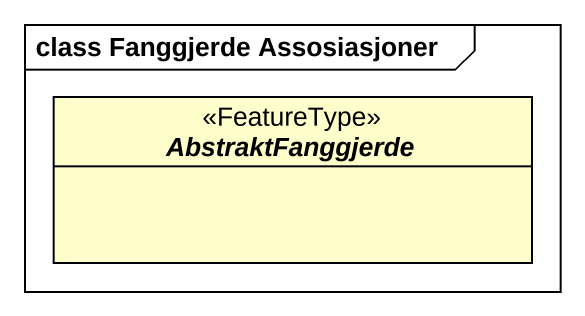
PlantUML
@startuml
mainframe class Fanggjerde Assosiasjoner
hide circle
hide empty members
abstract class AbstraktFanggjerde <<FeatureType>>
@enduml
